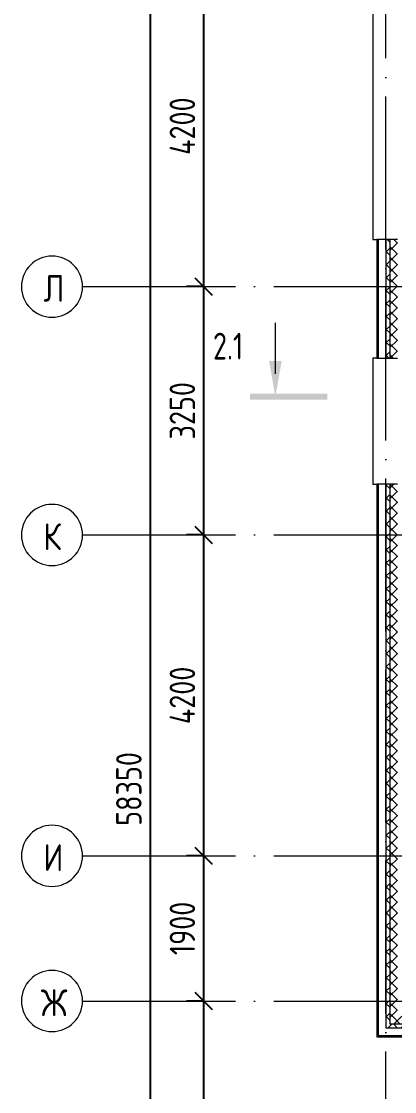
# Model space of a CAD drawing. Header units: millimetres. Extents: x -68946 to 690821, y -552984 to 293768.
# Drawn here: x 92437 to 97317, y -233317 to -219310 of the extents above; entities that cross this region are included whole.
import ezdxf

# ---------------------------------------------------------------- set-up
doc = ezdxf.new("R2010")
doc.units = ezdxf.units.MM
doc.linetypes.add('ADSK_Линия сетки', pattern=[2500, 2000, -250, 0, -250])
doc.linetypes.add('ADSK_Скрыто', pattern=[600, 300, -300])
doc.layers.get('Defpoints').update_dxf_attribs({"color": 250})
for name, color, linetype, lineweight in [('A-____-____-DIMS', 250, 'Continuous', 9), ('A-GLAZ-____-OTLN', 250, 'Continuous', 5), ('A-WALL-____-MCUT', 250, 'Continuous', 13), ('A-WALL-____-PATT', 250, 'Continuous', 13), ('A-WALL-FNSH-MCUT', 250, 'Continuous', 13), ('G-____-____-SYMB', 250, 'ADSK_Скрыто', 9), ('S-GRID-____-IDEN', 250, 'Continuous', 9), ('S-GRID-____-OTLN', 250, 'Continuous', 9)]:
    doc.layers.add(name, color=color, linetype=linetype, lineweight=lineweight)
doc.styles.add('GOST Common', font='', dxfattribs={"width": 0.9, "height": 350})
doc.styles.add('GOST Common_2', font='', dxfattribs={"width": 0.8, "height": 350})
doc.styles.get("Standard").update_dxf_attribs({"font": 'ГОСТ тип А.ttf'})
doc.styles.get('GOST Common').set_extended_font_data('GOST Common')
doc.styles.get('GOST Common_2').set_extended_font_data('GOST Common')
doc.dimstyles.new('А3', dxfattribs={"dimtxt": 333, "dimasz": 222, "dimexe": 222, "dimexo": 111, "dimgap": 111, "dimtad": 1, "dimtoh": 1, "dimdec": 0, "dimrnd": 0.0015, "dimzin": 0, "dimdsep": 46, "dimtxsty": 'Standard', "dimblk": 'OBLIQUE', "dimcen": 0, "dimclrd": 7, "dimclre": 7, "dimclrt": 7, "dimadec": 0, "dimazin": 0, "dimtfac": 1, "dimtdec": 0, "dimtofl": 0, "dimtmove": 0, "dimatfit": 3, "dimfxl": 1, "dimtolj": 1, "dimtzin": 0, "dimarcsym": 0})
pattern_1 = [(135, (28052.9, -258555.93), (-84.85281, -84.85281), []), (225, (28052.9, -258555.93), (84.85281, -84.85281), [])]
pattern_2 = [(45, (28052.91, -258555.93), (-70.71068, 70.71068), []), (135, (28052.91, -258555.93), (-70.71068, -70.71068), [])]

# ---------------------------------------------------------------- blocks, each defined once
blk = doc.blocks.new('WNW_Отлив1 - Отлив_металлический 2-28598290-АР1_Маркировочный план 3 этажа секция 2_3')
at = {"layer": 'A-GLAZ-____-OTLN'}
for p, q in [((1650, 320), (-1650, 320)), ((-1650, 320), (-1650, 270)), ((1650, 270), (1650, 320))]:
    blk.add_line(p, q, dxfattribs=at)
blk = doc.blocks.new('WNW_Отлив1 - Отлив_металлический 2-28603322-АР1_Маркировочный план 3 этажа секция 2_3')
at = {"layer": 'A-GLAZ-____-OTLN'}
for p, q in [((825, 320), (-825, 320)), ((-825, 320), (-825, 270)), ((825, 270), (825, 320))]:
    blk.add_line(p, q, dxfattribs=at)
blk = doc.blocks.new('Ось сетки - Круг_Ø8 мм-39983606-АР1_Маркировочный план 3 этажа секция 2_3')
at = {"layer": 'S-GRID-____-IDEN'}
for start, end in [(360, 180), (180, 360)]:
    blk.add_arc((0, 0), 4, start, end, dxfattribs=at)
blk = doc.blocks.new('_Oblique')
at = {"color": 0, "linetype": 'ByBlock', "lineweight": -2}
blk.add_line((-0.5, -0.5), (0.5, 0.5), dxfattribs=at)
blk = doc.blocks.new('*D4344')
at = {"layer": 'A-____-____-DIMS', "color": 7, "lineweight": -2, "transparency": 16777216}
for p, q in [((94808, -218581), (94597, -218581)), ((94819, -218581), (94819, -222781)), ((94808, -222781), (94597, -222781))]:
    blk.add_line(p, q, dxfattribs=at)
at = {"layer": 'Defpoints', "color": 0, "lineweight": 30, "transparency": 16777216}
for p in [(94919, -218581), (94819, -222781), (94919, -222781)]:
    blk.add_point(p, dxfattribs=at)
at = {"layer": 'A-____-____-DIMS', "color": 7, "lineweight": -2, "transparency": 16777216, "xscale": 222, "yscale": 222, "zscale": 222}
for p, rotation in [((94819, -218581), 90), ((94819, -222781), 270)]:
    blk.add_blockref('_Oblique', p, dxfattribs=dict(at, rotation=rotation))
at = {"layer": 'A-____-____-DIMS', "color": 7, "transparency": 16777216, "insert": (94542, -220681), "char_height": 333, "width": 2.57, "attachment_point": 5, "rotation": 90}
blk.add_mtext('\\A1;4200', dxfattribs=at)
blk = doc.blocks.new('*D4345')
at = {"layer": 'A-____-____-DIMS', "color": 7, "lineweight": -2, "transparency": 16777216}
for p, q in [((94808, -222781), (94597, -222781)), ((94819, -222781), (94819, -226031)), ((94808, -226031), (94597, -226031))]:
    blk.add_line(p, q, dxfattribs=at)
at = {"layer": 'Defpoints', "color": 0, "lineweight": 30, "transparency": 16777216}
for p in [(94919, -222781), (94819, -226031), (94919, -226031)]:
    blk.add_point(p, dxfattribs=at)
at = {"layer": 'A-____-____-DIMS', "color": 7, "lineweight": -2, "transparency": 16777216, "xscale": 222, "yscale": 222, "zscale": 222}
for p, rotation in [((94819, -222781), 90), ((94819, -226031), 270)]:
    blk.add_blockref('_Oblique', p, dxfattribs=dict(at, rotation=rotation))
at = {"layer": 'A-____-____-DIMS', "color": 7, "transparency": 16777216, "insert": (94542, -224406), "char_height": 333, "width": 2.48, "attachment_point": 5, "rotation": 90}
blk.add_mtext('\\A1;3250', dxfattribs=at)
blk = doc.blocks.new('*D4346')
at = {"layer": 'A-____-____-DIMS', "color": 7, "lineweight": -2, "transparency": 16777216}
for p, q in [((94808, -226031), (94597, -226031)), ((94819, -226031), (94819, -230231)), ((94808, -230231), (94597, -230231))]:
    blk.add_line(p, q, dxfattribs=at)
at = {"layer": 'Defpoints', "color": 0, "lineweight": 30, "transparency": 16777216}
for p in [(94919, -226031), (94819, -230231), (94919, -230231)]:
    blk.add_point(p, dxfattribs=at)
at = {"layer": 'A-____-____-DIMS', "color": 7, "lineweight": -2, "transparency": 16777216, "xscale": 222, "yscale": 222, "zscale": 222}
for p, rotation in [((94819, -226031), 90), ((94819, -230231), 270)]:
    blk.add_blockref('_Oblique', p, dxfattribs=dict(at, rotation=rotation))
at = {"layer": 'A-____-____-DIMS', "color": 7, "transparency": 16777216, "insert": (94542, -228131), "char_height": 333, "width": 2.57, "attachment_point": 5, "rotation": 90}
blk.add_mtext('\\A1;4200', dxfattribs=at)
blk = doc.blocks.new('*D4347')
at = {"layer": 'A-____-____-DIMS', "color": 7, "lineweight": -2, "transparency": 16777216}
for p, q in [((94808, -230231), (94597, -230231)), ((94819, -230231), (94819, -232131)), ((94808, -232131), (94597, -232131))]:
    blk.add_line(p, q, dxfattribs=at)
at = {"layer": 'Defpoints', "color": 0, "lineweight": 30, "transparency": 16777216}
for p in [(94919, -230231), (94819, -232131), (94919, -232131)]:
    blk.add_point(p, dxfattribs=at)
at = {"layer": 'A-____-____-DIMS', "color": 7, "lineweight": -2, "transparency": 16777216, "xscale": 222, "yscale": 222, "zscale": 222}
for p, rotation in [((94819, -230231), 90), ((94819, -232131), 270)]:
    blk.add_blockref('_Oblique', p, dxfattribs=dict(at, rotation=rotation))
at = {"layer": 'A-____-____-DIMS', "color": 7, "transparency": 16777216, "insert": (94542, -231181), "char_height": 333, "width": 2.3, "attachment_point": 5, "rotation": 90}
blk.add_mtext('\\A1;1900', dxfattribs=at)
blk = doc.blocks.new('*D4348')
at = {"layer": 'A-____-____-DIMS', "color": 7, "lineweight": -2, "transparency": 16777216}
for p, q in [((94808, -232131), (94597, -232131)), ((94819, -232131), (94819, -235931)), ((94808, -235931), (94597, -235931))]:
    blk.add_line(p, q, dxfattribs=at)
at = {"layer": 'Defpoints', "color": 0, "lineweight": 30, "transparency": 16777216}
for p in [(94919, -232131), (94819, -235931), (94919, -235931)]:
    blk.add_point(p, dxfattribs=at)
at = {"layer": 'A-____-____-DIMS', "color": 7, "lineweight": -2, "transparency": 16777216, "xscale": 222, "yscale": 222, "zscale": 222}
for p, rotation in [((94819, -232131), 90), ((94819, -235931), 270)]:
    blk.add_blockref('_Oblique', p, dxfattribs=dict(at, rotation=rotation))
at = {"layer": 'A-____-____-DIMS', "color": 7, "transparency": 16777216, "insert": (94542, -234031), "char_height": 333, "width": 2.48, "attachment_point": 5, "rotation": 90}
blk.add_mtext('\\A1;3800', dxfattribs=at)
blk = doc.blocks.new('*D4354')
at = {"layer": 'A-____-____-DIMS', "color": 7, "lineweight": -2, "transparency": 16777216}
for p, q in [((94108, -200181), (93897, -200181)), ((94119, -200181), (94119, -258531)), ((94108, -258531), (93897, -258531))]:
    blk.add_line(p, q, dxfattribs=at)
at = {"layer": 'Defpoints', "color": 0, "lineweight": 30, "transparency": 16777216}
for p in [(94219, -200181), (94119, -258531), (94219, -258531)]:
    blk.add_point(p, dxfattribs=at)
at = {"layer": 'A-____-____-DIMS', "color": 7, "lineweight": -2, "transparency": 16777216, "xscale": 222, "yscale": 222, "zscale": 222}
for p, rotation in [((94119, -200181), 90), ((94119, -258531), 270)]:
    blk.add_blockref('_Oblique', p, dxfattribs=dict(at, rotation=rotation))
at = {"layer": 'A-____-____-DIMS', "color": 7, "transparency": 16777216, "insert": (93842, -229356), "char_height": 333, "width": 3.1, "attachment_point": 5, "rotation": 90}
blk.add_mtext('\\A1;58350', dxfattribs=at)
blk = doc.blocks.new('Разрез - Номер вида сзади_3_5 мм-32550532-АР1_Маркировочный план 3 этажа секция 2_3')
at = {"layer": 'G-____-____-SYMB', "linetype": 'Continuous'}
for points in [[(9.8, 0.4), (9.8, -0.39), (-0.33, -0.39), (-0.33, 0.4)], [(2.18, -4.67), (3, 0), (3.82, -4.67)]]:
    blk.add_hatch(color=256, dxfattribs=at).paths.add_polyline_path(points)
at = {"layer": 'G-____-____-SYMB', "linetype": 'Continuous', "lineweight": 20}
blk.add_line((3, -3), (3, -9.66), dxfattribs=at)

msp = doc.modelspace()

# ---------------------------------------------------------------- hatches: boundary and pattern name
at = {"layer": 'A-WALL-____-PATT', "lineweight": 15}
h = msp.add_hatch(dxfattribs=at)
h.set_pattern_fill('FP_48', color=256, style=0, pattern_type=2)
h.set_pattern_definition(pattern_1)
h.paths.add_polyline_path([(97202.9057, -232430.8689), (97252.9057, -232430.8689), (97252.9057, -225365.9292), (97202.9057, -225365.9292), (97202.9057, -232428.2373)])
h.paths.add_polyline_path([(97252.9057, -223715.9292), (97252.9057, -222165.9292), (97202.9057, -222165.9292), (97202.9057, -223715.9292)])
h.paths.add_polyline_path([(97252.9057, -218865.9292), (97252.9057, -217315.9292), (97202.9057, -217315.9292), (97202.9057, -218865.9292)])
h.paths.add_polyline_path([(97202.9057, -215665.9292), (97252.9057, -215665.9292), (97252.9057, -215230.9286), (97202.9057, -215230.9286), (97202.9057, -215500.9286)])
h = msp.add_hatch(dxfattribs=at)
h.set_pattern_fill('FP_49', color=256, style=0, pattern_type=2)
h.set_pattern_definition(pattern_2)
h.paths.add_polyline_path([(97352.9057, -232330.8689), (97352.9057, -225365.9292), (97252.9057, -225365.9292), (97252.9057, -232330.8689)])
h.paths.add_polyline_path([(97252.9057, -223715.9292), (97352.9057, -223715.9292), (97352.9057, -222165.9292), (97252.9057, -222165.9292), (97252.9057, -222914.3094)])
h.paths.add_polyline_path([(97252.9057, -218865.9292), (97352.9057, -218865.9292), (97352.9057, -217315.9292), (97252.9057, -217315.9292), (97252.9057, -218744.684)])
h.paths.add_polyline_path([(97252.9057, -215665.9292), (97352.9057, -215665.9292), (97352.9057, -215230.9286), (97252.9057, -215230.9286), (97252.9057, -215500.9286)])
h = msp.add_hatch(dxfattribs=at)
h.set_pattern_fill('FP_49', color=256, style=0, pattern_type=2)
h.set_pattern_definition(pattern_2)
h.paths.add_polyline_path([(131062.9276, -232430.8689), (132652.9063, -232430.8689), (132752.8838, -232330.8689), (128202.9057, -232330.9286), (128202.9057, -232430.8689), (130938.2089, -232430.8689)])
h.paths.add_polyline_path([(125502.9057, -232430.8689), (125502.9057, -232330.9286), (124302.9057, -232330.9286), (124302.9057, -232430.8689)])
h.paths.add_polyline_path([(126883.3999, -232430.8689), (127302.9057, -232430.8689), (127302.3687, -232330.9286), (126402.9057, -232330.9286), (126402.9057, -232430.8689)])
h.paths.add_polyline_path([(118602.9057, -232430.8689), (119502.9057, -232430.8689), (119502.3687, -232330.9286), (118602.9057, -232330.9286)])
h.paths.add_polyline_path([(121602.9057, -232430.8689), (121602.9057, -232330.9286), (120402.9057, -232330.9286), (120402.9057, -232430.8689), (121476.9879, -232430.8689)])
h.paths.add_polyline_path([(117422.179, -232430.8689), (117702.9057, -232430.8689), (117702.9057, -232330.9286), (116502.9057, -232330.9286), (116502.9057, -232430.8689), (116902.9057, -232430.8689)])
h.paths.add_polyline_path([(113367.37, -232430.8689), (113802.9057, -232430.8689), (113802.0107, -232330.9286), (112302.9057, -232330.9286), (112302.9057, -232430.8689)])
h.paths.add_polyline_path([(110664.164, -232430.8689), (111402.9057, -232430.8689), (111402.9057, -232330.9286), (110502.9057, -232330.9286), (110502.9057, -232430.8689)])
h.paths.add_polyline_path([(109602.9057, -232430.8689), (109602.9057, -232330.9286), (107952.9057, -232330.9286), (107952.9057, -232430.8689), (109312.561, -232430.8689)])
h.paths.add_polyline_path([(102554.546, -232430.8689), (103902.9057, -232430.8689), (103902.9057, -232330.9286), (102252.9057, -232330.9286), (102252.9057, -232430.8689)])
h.paths.add_polyline_path([(101202.943, -232430.8689), (101352.9057, -232430.8689), (101352.0405, -232330.9286), (99902.9057, -232330.9286), (99902.9057, -232430.8689)])
h.paths.add_polyline_path([(97302.9356, -232430.8689), (98202.9057, -232430.8689), (98202.9057, -232330.9286), (97252.9057, -232330.9286), (97252.9057, -232430.8689)])
h = msp.add_hatch(dxfattribs=at)
h.set_pattern_fill('FP_48', color=256, style=0, pattern_type=2)
h.set_pattern_definition(pattern_1)
h.paths.add_polyline_path([(132602.9063, -232480.8689), (132652.9063, -232430.8689), (128202.9057, -232430.8689), (128202.9057, -232480.8689), (132502.9063, -232480.8689)])
h.paths.add_polyline_path([(127302.9057, -232480.8689), (127302.9057, -232430.8689), (126402.9057, -232430.8689), (126402.9057, -232480.8689), (126883.3999, -232480.8689)])
h.paths.add_polyline_path([(124952.9057, -232480.8689), (125502.9057, -232480.8689), (125502.9057, -232430.8689), (124302.9057, -232430.8689), (124302.9057, -232480.8689)])
h.paths.add_polyline_path([(120402.9057, -232480.8689), (121602.9057, -232480.8689), (121602.9057, -232430.8689), (120402.9057, -232430.8689)])
h.paths.add_polyline_path([(119502.9057, -232480.8689), (119502.9057, -232430.8689), (118602.9057, -232430.8689), (118602.9057, -232480.8689), (118773.7819, -232480.8689)])
h.paths.add_polyline_path([(117702.9057, -232480.8689), (117702.9057, -232430.8689), (116502.9057, -232430.8689), (116502.9057, -232480.8689), (117422.179, -232480.8689)])
h.paths.add_polyline_path([(112302.9057, -232480.8689), (113802.9057, -232480.8689), (113802.9057, -232430.8689), (112302.9057, -232430.8689), (112302.9057, -232456.0511)])
h.paths.add_polyline_path([(111402.9057, -232480.8689), (111402.9057, -232430.8689), (110502.9057, -232430.8689), (110502.9057, -232480.8689), (110664.164, -232480.8689)])
h.paths.add_polyline_path([(107952.9057, -232480.8689), (109602.9057, -232480.8689), (109602.9057, -232430.8689), (107952.9057, -232430.8689)])
h.paths.add_polyline_path([(102554.546, -232480.8689), (103902.9057, -232480.8689), (103902.9057, -232430.8689), (102252.9057, -232430.8689), (102252.9057, -232480.8689)])
h.paths.add_polyline_path([(101352.9057, -232480.8689), (101352.9057, -232430.8689), (99902.9057, -232430.8689), (99902.9057, -232480.8689), (101202.943, -232480.8689)])
h.paths.add_polyline_path([(97202.9057, -232480.8689), (98202.9057, -232480.8689), (98202.9057, -232430.8689), (97202.9057, -232430.8689)])

# ---------------------------------------------------------------- linework, layer by layer
at = {"layer": 'A-WALL-____-MCUT', "color": 10, "lineweight": 15}
for p, q in [((97202.9057, -222165.9292), (97102.9057, -222165.9292)), ((97352.9057, -222165.9292), (97252.9057, -222165.9292)), ((97102.9057, -223715.9292), (97202.9057, -223715.9292)), ((97252.9057, -223715.9292), (97352.9057, -223715.9292)), ((97202.9057, -225365.9292), (97102.9057, -225365.9292)), ((97352.9057, -225365.9292), (97252.9057, -225365.9292))]:
    msp.add_line(p, q, dxfattribs=at)
at = {"layer": 'A-WALL-____-MCUT', "lineweight": 15}
for p, q in [((97102.9057, -222165.9292), (97102.9057, -223715.9292)), ((97102.9057, -225365.9292), (97102.9057, -232580.8689)), ((97102.9057, -232580.8689), (98202.9057, -232580.8689))]:
    msp.add_line(p, q, dxfattribs=at)
at = {"layer": 'A-WALL-____-MCUT', "color": 7, "lineweight": 15}
for p, q in [((97252.9057, -222165.9292), (97202.9057, -222165.9292)), ((97202.9057, -222165.9292), (97202.9057, -223715.9292)), ((97252.9057, -222165.9292), (97252.9057, -223715.9292)), ((97202.9057, -223715.9292), (97252.9057, -223715.9292)), ((97252.9057, -225365.9292), (97202.9057, -225365.9292)), ((97202.9057, -225365.9292), (97202.9057, -232480.8689)), ((97252.9057, -225365.9292), (97252.9057, -232430.8689)), ((97202.9057, -232480.8689), (98202.9057, -232480.8689)), ((97252.9057, -232430.8689), (98202.9057, -232430.8689))]:
    msp.add_line(p, q, dxfattribs=at)
at = {"layer": 'A-WALL-FNSH-MCUT', "lineweight": 15}
for p, q in [((97102.9057, -222165.9292), (97082.9057, -222165.9292)), ((97082.9057, -222165.9292), (97082.9057, -223715.9292)), ((97082.9057, -223715.9292), (97102.9057, -223715.9292)), ((97102.9057, -225365.9292), (97082.9057, -225365.9292)), ((97082.9057, -225365.9292), (97082.9057, -232600.8689)), ((97082.9057, -232600.8689), (98202.9057, -232600.8689))]:
    msp.add_line(p, q, dxfattribs=at)
at = {"layer": 'S-GRID-____-OTLN', "linetype": 'ADSK_Линия сетки'}
for p, q in [((97202.9057, -262294.7685), (97202.9057, -197353.9241)), ((93236.8325, -222780.9286), (181888.5828, -222780.9286)), ((93236.8325, -226030.9286), (181748.3453, -226030.9286)), ((93236.8325, -230230.9286), (181748.3453, -230230.9286)), ((93236.8325, -232130.9286), (181888.5828, -232130.9286))]:
    msp.add_line(p, q, dxfattribs=at)

# ---------------------------------------------------------------- block references
at = {"layer": 'A-GLAZ-____-OTLN', "rotation": 89.99999999999993}
for name, p in [('WNW_Отлив1 - Отлив_металлический 2-28598290-АР1_Маркировочный план 3 этажа секция 2_3', (97352.9057, -220515.9292)), ('WNW_Отлив1 - Отлив_металлический 2-28603322-АР1_Маркировочный план 3 этажа секция 2_3', (97352.9057, -224540.9292))]:
    msp.add_blockref(name, p, dxfattribs=at)
at = {"layer": 'G-____-____-SYMB', "linetype": 'Continuous', "lineweight": 40, "extrusion": (0, 0, -1), "xscale": 99.99999999999993, "yscale": 99.99999999999993, "zscale": 99.99999999999993, "rotation": 180}
msp.add_blockref('Разрез - Номер вида сзади_3_5 мм-32550532-АР1_Маркировочный план 3 этажа секция 2_3', (-95458.1322, -224222.4978), dxfattribs=at)
at = {"layer": 'S-GRID-____-IDEN', "xscale": 99.99999999999993, "yscale": 99.99999999999993, "zscale": 99.99999999999993, "rotation": 269.9999999999994}
for p in [(92836.8325, -222780.9286), (92836.8325, -226030.9286), (92836.8325, -230230.9286), (92836.8325, -232130.9286)]:
    msp.add_blockref('Ось сетки - Круг_Ø8 мм-39983606-АР1_Маркировочный план 3 этажа секция 2_3', p, dxfattribs=at)

# ---------------------------------------------------------------- texts
at = {"layer": 'G-____-____-SYMB', "linetype": 'Continuous', "insert": (94942.0957, -223384.9911), "char_height": 350, "width": 513.08, "attachment_point": 1, "style": 'GOST Common_2'}
msp.add_mtext('2.1', dxfattribs=at)
at = {"layer": 'S-GRID-____-IDEN', "color": 18, "true_color": 0x000000, "char_height": 350, "attachment_point": 1, "style": 'GOST Common'}
for s, insert, width in [('\\fGOST Common|b0|i0|c204|p34|;\\W.9;Л', (92726.2096, -222628.3417), 303.037875), ('\\fGOST Common|b0|i0|c204|p34|;\\W.9;К', (92723.5096, -225878.3417), 310.253062), ('\\fGOST Common|b0|i0|c204|p34|;\\W.9;И', (92723.5096, -230078.3417), 310.253062), ('\\fGOST Common|b0|i0|c204|p34|;\\W.9;Ж', (92690.6596, -231978.3417), 389.620125)]:
    msp.add_mtext(s, dxfattribs=dict(at, insert=insert, width=width))

# ---------------------------------------------------------------- dimensions: what is measured, and where the dimension line sits
at = {"layer": 'A-____-____-DIMS'}
for base, p1, p2, picture, middle in [((94119.2781, -258530.9286), (94219.263, -200180.9286), (94219.263, -258530.9286), '*D4354', (93841.7781, -229355.9286)), ((94819.2781, -222780.9286), (94919.263, -218580.9286), (94919.263, -222780.9286), '*D4344', (94541.7781, -220680.9286)), ((94819.2781, -226030.9286), (94919.263, -222780.9286), (94919.263, -226030.9286), '*D4345', (94541.7781, -224405.9286)), ((94819.2781, -230230.9286), (94919.263, -226030.9286), (94919.263, -230230.9286), '*D4346', (94541.7781, -228130.9286)), ((94819.2781, -232130.9286), (94919.263, -230230.9286), (94919.263, -232130.9286), '*D4347', (94541.7781, -231180.9286)), ((94819.2781, -235930.9286), (94919.263, -232130.9286), (94919.263, -235930.9286), '*D4348', (94541.7781, -234030.9286))]:
    dim = msp.add_linear_dim(base=base, p1=p1, p2=p2, angle=90, dimstyle='А3', dxfattribs=at)
    dim.commit()
    dim.dimension.update_dxf_attribs({"geometry": picture, "text_midpoint": middle})

doc.saveas('drawing.dxf')
